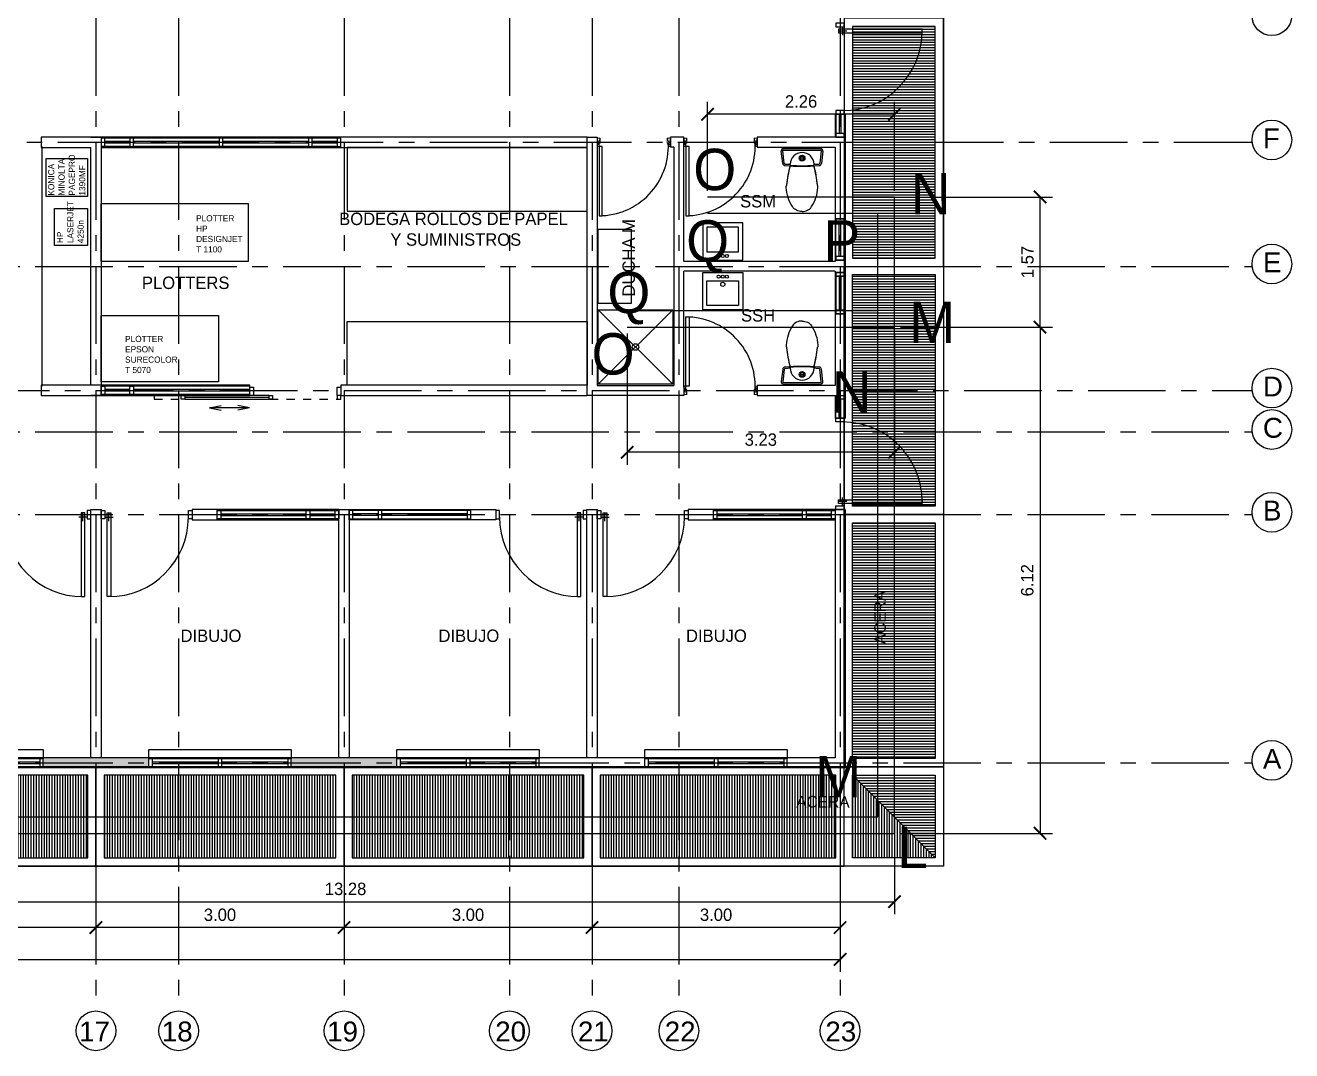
# Model space of a CAD drawing. Header units: millimetres. Extents: x 1.9 to 53.6, y -0.4 to 20.7.
# Drawn here: x 38.3 to 53.61, y 1.73 to 14.12 of the extents above; entities that cross this region are included whole.
import ezdxf

# ---------------------------------------------------------------- set-up
doc = ezdxf.new("R2010")
doc.units = ezdxf.units.MM
doc.header["$MEASUREMENT"] = 0
doc.header["$PDMODE"] = 3
doc.linetypes.add('CENTER', pattern=[2, 1.25, -0.25, 0.25, -0.25])
doc.linetypes.add('DASHED2', pattern=[0.375, 0.25, -0.125])
for name, color, linetype in [('A-COTAS', 252, 'Continuous'), ('A-EJES', 252, 'CENTER'), ('A-PLANTAS', 252, 'Continuous'), ('A-TEXTO', 252, 'Continuous')]:
    doc.layers.add(name, color=color, linetype=linetype)
doc.styles.add('EJES-ARQ$0$PL-EJES$0$R2', font='arial.ttf', dxfattribs={"height": 0.3})
doc.styles.add('T2-E75', font='GOTHIC.TTF', dxfattribs={"height": 0.15})
doc.styles.add('T8-E500', font='GOTHIC.TTF', dxfattribs={"height": 4})
doc.dimstyles.new('E75', dxfattribs={"dimtxt": 0.15, "dimasz": 0.15, "dimexe": 0.15, "dimexo": 0.075, "dimgap": 0.075, "dimtad": 1, "dimzin": 0, "dimdsep": 46, "dimtxsty": 'T2-E75', "dimblk": 'ARCHTICK', "dimcen": 0.15, "dimclrd": 252, "dimclre": 252, "dimclrt": 252, "dimadec": 0, "dimazin": 0, "dimtfac": 1, "dimtofl": 0, "dimtmove": 1, "dimatfit": 3, "dimfxl": 1, "dimtolj": 1, "dimtzin": 0, "dimarcsym": 0})
pattern_1 = [(0, (-3855.283, -1919.9595), (0, 6.985), [5.08, -1.905]), (90, (-3855.283, -1919.9595), (-6.985, 4e-16), [5.08, -1.905])]
pattern_2 = [(180, (-3979.054977, -1923.915953), (0, -0.03175), [])]

# ---------------------------------------------------------------- blocks, each defined once
blk = doc.blocks.new('_ArchTick')
at = {"color": 0, "linetype": 'ByBlock', "const_width": 0.15}
blk.add_lwpolyline([(-0.5, -0.5), (0.5, 0.5)], dxfattribs=at)
blk = doc.blocks.new('*D26')
at = {"layer": 'A-COTAS', "color": 252, "lineweight": -2, "transparency": 16777216}
for p, q in [((6.151, 3.055), (6.151, 2.679)), ((48.151, 3.055), (48.151, 2.679)), ((6.151, 2.829), (48.151, 2.829))]:
    blk.add_line(p, q, dxfattribs=at)
at = {"layer": 'Defpoints', "color": 0, "transparency": 16777216}
for p in [(6.151, 3.13), (48.151, 3.13), (48.151, 2.829)]:
    blk.add_point(p, dxfattribs=at)
at = {"layer": 'A-COTAS', "color": 252, "lineweight": -2, "transparency": 16777216, "xscale": 0.15, "yscale": 0.15, "zscale": 0.15, "rotation": 180}
blk.add_blockref('_ArchTick', (6.151, 2.829), dxfattribs=at)
at = {"layer": 'A-COTAS', "color": 252, "lineweight": -2, "transparency": 16777216, "xscale": 0.15, "yscale": 0.15, "zscale": 0.15}
blk.add_blockref('_ArchTick', (48.151, 2.829), dxfattribs=at)
at = {"layer": 'A-COTAS', "color": 252, "transparency": 16777216, "insert": (27.151, 2.982), "char_height": 0.15, "attachment_point": 5, "style": 'T2-E75'}
blk.add_mtext('\\A1;42.00', dxfattribs=at)
blk = doc.blocks.new('*D27')
at = {"layer": 'A-COTAS', "color": 252, "lineweight": -2, "transparency": 16777216}
for p, q in [((45.151, 5.081), (45.151, 3.064)), ((48.151, 5.081), (48.151, 3.064)), ((48.151, 3.214), (45.151, 3.214))]:
    blk.add_line(p, q, dxfattribs=at)
at = {"layer": 'Defpoints', "color": 0, "transparency": 16777216}
for p in [(45.151, 5.156), (48.151, 5.156), (45.151, 3.214)]:
    blk.add_point(p, dxfattribs=at)
at = {"layer": 'A-COTAS', "color": 252, "lineweight": -2, "transparency": 16777216, "xscale": 0.15, "yscale": 0.15, "zscale": 0.15, "rotation": 180}
blk.add_blockref('_ArchTick', (45.151, 3.214), dxfattribs=at)
at = {"layer": 'A-COTAS', "color": 252, "lineweight": -2, "transparency": 16777216, "xscale": 0.15, "yscale": 0.15, "zscale": 0.15}
blk.add_blockref('_ArchTick', (48.151, 3.214), dxfattribs=at)
at = {"layer": 'A-COTAS', "color": 252, "transparency": 16777216, "insert": (46.651, 3.368), "char_height": 0.15, "attachment_point": 5, "style": 'T2-E75'}
blk.add_mtext('\\A1;3.00', dxfattribs=at)
blk = doc.blocks.new('*D28')
at = {"layer": 'A-COTAS', "color": 252, "lineweight": -2, "transparency": 16777216}
for p, q in [((39.151, 5.081), (39.151, 3.064)), ((42.151, 5.081), (42.151, 3.064)), ((42.151, 3.214), (39.151, 3.214))]:
    blk.add_line(p, q, dxfattribs=at)
at = {"layer": 'Defpoints', "color": 0, "transparency": 16777216}
for p in [(39.151, 5.156), (42.151, 5.156), (39.151, 3.214)]:
    blk.add_point(p, dxfattribs=at)
at = {"layer": 'A-COTAS', "color": 252, "lineweight": -2, "transparency": 16777216, "xscale": 0.15, "yscale": 0.15, "zscale": 0.15, "rotation": 180}
blk.add_blockref('_ArchTick', (39.151, 3.214), dxfattribs=at)
at = {"layer": 'A-COTAS', "color": 252, "lineweight": -2, "transparency": 16777216, "xscale": 0.15, "yscale": 0.15, "zscale": 0.15}
blk.add_blockref('_ArchTick', (42.151, 3.214), dxfattribs=at)
at = {"layer": 'A-COTAS', "color": 252, "transparency": 16777216, "insert": (40.651, 3.368), "char_height": 0.15, "attachment_point": 5, "style": 'T2-E75'}
blk.add_mtext('\\A1;3.00', dxfattribs=at)
blk = doc.blocks.new('*D29')
at = {"layer": 'A-COTAS', "color": 252, "lineweight": -2, "transparency": 16777216}
for p, q in [((42.151, 5.081), (42.151, 3.064)), ((45.151, 5.081), (45.151, 3.064)), ((45.151, 3.214), (42.151, 3.214))]:
    blk.add_line(p, q, dxfattribs=at)
at = {"layer": 'Defpoints', "color": 0, "transparency": 16777216}
for p in [(42.151, 5.156), (45.151, 5.156), (42.151, 3.214)]:
    blk.add_point(p, dxfattribs=at)
at = {"layer": 'A-COTAS', "color": 252, "lineweight": -2, "transparency": 16777216, "xscale": 0.15, "yscale": 0.15, "zscale": 0.15, "rotation": 180}
blk.add_blockref('_ArchTick', (42.151, 3.214), dxfattribs=at)
at = {"layer": 'A-COTAS', "color": 252, "lineweight": -2, "transparency": 16777216, "xscale": 0.15, "yscale": 0.15, "zscale": 0.15}
blk.add_blockref('_ArchTick', (45.151, 3.214), dxfattribs=at)
at = {"layer": 'A-COTAS', "color": 252, "transparency": 16777216, "insert": (43.651, 3.368), "char_height": 0.15, "attachment_point": 5, "style": 'T2-E75'}
blk.add_mtext('\\A1;3.00', dxfattribs=at)
blk = doc.blocks.new('A$C12CA0C20')
at = {"layer": 'A-PLANTAS'}
h = blk.add_hatch(dxfattribs=at)
h.set_pattern_fill('ANSI31', color=256, scale=0.01, angle=135)
h.set_pattern_definition(pattern_2)
h.paths.add_polyline_path([(43.4, 7.35), (44.4, 7.35), (44.4, 10.15), (43.4, 10.15)])
h.paths.add_polyline_path([(43.4, 4.35), (44.4, 4.35), (44.4, 7.15), (43.4, 7.15)])
h.paths.add_polyline_path([(44.4, 4.15), (43.4, 4.15), (43.4, 1.3), (44.4, 1.3)])
h = blk.add_hatch(dxfattribs=at)
h.set_pattern_fill('ANSI31', color=256, scale=0.01, angle=45)
h.set_pattern_definition([(90, (-3979.054977, -1923.915953), (-0.03175, 0), [])])
h.paths.add_polyline_path([(25.15, 0.1), (25.15, 1.1), (22.35, 1.1), (22.35, 0.1)])
h.paths.add_polyline_path([(28.15, 0.1), (28.15, 1.1), (25.35, 1.1), (25.35, 0.1)])
h.paths.add_polyline_path([(31.15, 0.1), (31.15, 1.1), (28.35, 1.1), (28.35, 0.1)])
h.paths.add_polyline_path([(31.35, 1.1), (31.35, 0.1), (34.15, 0.1), (34.15, 1.1)])
h.paths.add_polyline_path([(34.35, 1.1), (34.35, 0.1), (37.15, 0.1), (37.15, 1.1)])
h.paths.add_polyline_path([(37.35, 1.1), (37.35, 0.1), (40.15, 0.1), (40.15, 1.1)])
h.paths.add_polyline_path([(40.35, 1.1), (40.35, 0.1), (43.2, 0.1), (43.2, 1.1)])
h.paths.add_polyline_path([(43.4, 1.1), (43.4, 0.1), (44.4, 0.1)])
h = blk.add_hatch(dxfattribs=at)
h.set_pattern_fill('ANSI31', color=256, scale=0.01, angle=135)
h.set_pattern_definition(pattern_2)
h.paths.add_polyline_path([(44.4, 1.1), (43.4, 1.1), (44.4, 0.1)])
for points in [[(0, 0), (0, 14.5), (44.5, 14.5), (44.5, 0), (0, 0)], [(43.4, 1.1), (44.4, 0.1)]]:
    blk.add_lwpolyline(points, dxfattribs=at)
for points in [[(1.2, 1.2), (1.2, 13.3), (43.3, 13.3), (43.3, 1.2)], [(43.3, 7.25), (44.5, 7.25), (44.5, 10.25), (43.3, 10.25)], [(43.4, 7.35), (44.4, 7.35), (44.4, 10.15), (43.4, 10.15)], [(43.3, 7.25), (44.5, 7.25), (44.5, 4.25), (43.3, 4.25)], [(43.4, 7.15), (44.4, 7.15), (44.4, 4.35), (43.4, 4.35)], [(43.3, 4.25), (44.5, 4.25), (44.5, 1.2), (43.3, 1.2)], [(43.4, 4.15), (44.4, 4.15), (44.4, 1.3), (43.4, 1.3)], [(31.25, 0), (34.25, 0), (34.25, 1.2), (31.25, 1.2)], [(31.35, 0.1), (34.15, 0.1), (34.15, 1.1), (31.35, 1.1)], [(34.25, 0), (37.25, 0), (37.25, 1.2), (34.25, 1.2)], [(34.35, 0.1), (37.15, 0.1), (37.15, 1.1), (34.35, 1.1)], [(37.25, 0), (40.25, 0), (40.25, 1.2), (37.25, 1.2)], [(37.35, 0.1), (40.15, 0.1), (40.15, 1.1), (37.35, 1.1)], [(40.25, 0), (43.3, 0), (43.3, 1.2), (40.25, 1.2)], [(40.35, 0.1), (43.2, 0.1), (43.2, 1.1), (40.35, 1.1)], [(43.3, 1.2), (44.5, 1.2), (44.5, 0), (43.3, 0)], [(43.4, 1.1), (44.4, 1.1), (44.4, 0.1), (43.4, 0.1)]]:
    blk.add_lwpolyline(points, close=True, dxfattribs=at)
blk = doc.blocks.new('A$C25FA49E9')
at = {"layer": 'A-PLANTAS'}
for p, q in [((2.27, 0), (0.59, 0)), ((2.27, 0.1), (0.63, 0.1))]:
    blk.add_line(p, q, dxfattribs=at)
for points in [[(0.63, 0.1), (0.59, 0.1), (0.59, 0), (0.63, 0), (0.63, 0.1)], [(1.425, 0.06), (0.63, 0.06)], [(1.425, 0.04), (0.63, 0.04)], [(1.43, 0.1), (1.47, 0.1), (1.47, 0), (1.43, 0), (1.43, 0.1)], [(2.27, 0.06), (1.475, 0.06)], [(2.27, 0.04), (1.475, 0.04)], [(2.27, 0.1), (2.31, 0.1), (2.31, 0), (2.27, 0), (2.27, 0.1)]]:
    blk.add_lwpolyline(points, dxfattribs=at)
blk = doc.blocks.new('A$C1F69553A')
at = {"lineweight": 0}
for p, q in [((0, 0), (0.038, 0.1)), ((0, 0.1), (0.025, 0))]:
    blk.add_line(p, q, dxfattribs=at)
blk.add_lwpolyline([(0.025, 0), (0.025, 0.038), (0.038, 0.038), (0.038, 0.1), (0, 0.1), (0, 0)], close=True, dxfattribs=at)
blk = doc.blocks.new('A$C684121B6')
at = {"layer": 'A-PLANTAS'}
for points in [[(0.013, 0), (0.057, 0), (0.057, 0.1), (0.013, 0.1)], [(0.362, 0), (0.406, 0), (0.406, 0.1), (0.362, 0.1)], [(1.439, 0), (1.483, 0), (1.483, 0.1), (1.439, 0.1)]]:
    blk.add_lwpolyline(points, close=True, dxfattribs=at)
for points in [[(0.362, 0.1), (0.057, 0.1)], [(0.362, 0.06), (0.057, 0.06)], [(0.362, 0.04), (0.057, 0.04)], [(1.439, 0.1), (0.406, 0.1)], [(1.439, 0.06), (0.406, 0.06)], [(1.439, 0.04), (0.406, 0.04)], [(0.057, 0), (0.362, 0)], [(0.406, 0), (1.439, 0)]]:
    blk.add_lwpolyline(points, dxfattribs=at)
blk = doc.blocks.new('A$C037570ED')
at = {"layer": 'A-PLANTAS'}
for points in [[(0, 0), (0.044, 0), (0.044, 0.1), (0, 0.1)], [(0.349, 0), (0.393, 0), (0.393, 0.1), (0.349, 0.1)], [(1.429, 0), (1.473, 0), (1.473, 0.1), (1.429, 0.1)]]:
    blk.add_lwpolyline(points, close=True, dxfattribs=at)
for points in [[(0.349, 0.1), (0.044, 0.1)], [(0.349, 0.06), (0.044, 0.06)], [(0.349, 0.04), (0.044, 0.04)], [(1.429, 0.1), (0.393, 0.1)], [(1.429, 0.06), (0.393, 0.06)], [(1.429, 0.04), (0.393, 0.04)], [(0.044, 0), (0.349, 0)], [(0.393, 0), (1.429, 0)]]:
    blk.add_lwpolyline(points, dxfattribs=at)
blk = doc.blocks.new('*D43')
at = {"layer": 'A-COTAS', "color": 252, "lineweight": -2, "transparency": 16777216}
for p, q in [((36.151, 5.081), (36.151, 3.064)), ((39.151, 5.081), (39.151, 3.064)), ((39.151, 3.214), (36.151, 3.214))]:
    blk.add_line(p, q, dxfattribs=at)
at = {"layer": 'Defpoints', "color": 0, "transparency": 16777216}
for p in [(36.151, 5.156), (39.151, 5.156), (36.151, 3.214)]:
    blk.add_point(p, dxfattribs=at)
at = {"layer": 'A-COTAS', "color": 252, "lineweight": -2, "transparency": 16777216, "xscale": 0.15, "yscale": 0.15, "zscale": 0.15, "rotation": 180}
blk.add_blockref('_ArchTick', (36.151, 3.214), dxfattribs=at)
at = {"layer": 'A-COTAS', "color": 252, "lineweight": -2, "transparency": 16777216, "xscale": 0.15, "yscale": 0.15, "zscale": 0.15}
blk.add_blockref('_ArchTick', (39.151, 3.214), dxfattribs=at)
at = {"layer": 'A-COTAS', "color": 252, "transparency": 16777216, "insert": (37.651, 3.368), "char_height": 0.15, "attachment_point": 5, "style": 'T2-E75'}
blk.add_mtext('\\A1;3.00', dxfattribs=at)
blk = doc.blocks.new('*D62')
at = {"layer": 'A-COTAS', "color": 252, "lineweight": -2, "transparency": 16777216}
for p, q in [((35.533, 4.278), (35.533, 3.377)), ((48.808, 4.278), (48.808, 3.377)), ((35.533, 3.527), (48.808, 3.527))]:
    blk.add_line(p, q, dxfattribs=at)
at = {"layer": 'Defpoints', "color": 0, "transparency": 16777216}
for p in [(35.533, 4.353), (48.808, 4.353), (48.808, 3.527)]:
    blk.add_point(p, dxfattribs=at)
at = {"layer": 'A-COTAS', "color": 252, "lineweight": -2, "transparency": 16777216, "xscale": 0.15, "yscale": 0.15, "zscale": 0.15, "rotation": 180}
blk.add_blockref('_ArchTick', (35.533, 3.527), dxfattribs=at)
at = {"layer": 'A-COTAS', "color": 252, "lineweight": -2, "transparency": 16777216, "xscale": 0.15, "yscale": 0.15, "zscale": 0.15}
blk.add_blockref('_ArchTick', (48.808, 3.527), dxfattribs=at)
at = {"layer": 'A-COTAS', "color": 252, "transparency": 16777216, "insert": (42.17, 3.681), "char_height": 0.15, "attachment_point": 5, "style": 'T2-E75'}
blk.add_mtext('\\A1;13.28', dxfattribs=at)
blk = doc.blocks.new('*D63')
at = {"layer": 'A-COTAS', "color": 252, "lineweight": -2, "transparency": 16777216}
for p, q in [((48.883, 10.471), (50.719, 10.471)), ((50.569, 10.471), (50.569, 4.353)), ((48.883, 4.353), (50.719, 4.353))]:
    blk.add_line(p, q, dxfattribs=at)
at = {"layer": 'Defpoints', "color": 0, "transparency": 16777216}
for p in [(48.808, 10.471), (48.808, 4.353), (50.569, 4.353)]:
    blk.add_point(p, dxfattribs=at)
at = {"layer": 'A-COTAS', "color": 252, "lineweight": -2, "transparency": 16777216, "xscale": 0.15, "yscale": 0.15, "zscale": 0.15}
for p, rotation in [((50.569, 10.471), 90), ((50.569, 4.353), 270)]:
    blk.add_blockref('_ArchTick', p, dxfattribs=dict(at, rotation=rotation))
at = {"layer": 'A-COTAS', "color": 252, "transparency": 16777216, "insert": (50.415, 7.412), "char_height": 0.15, "attachment_point": 5, "rotation": 90, "style": 'T2-E75'}
blk.add_mtext('\\A1;6.12', dxfattribs=at)
blk = doc.blocks.new('*D64')
at = {"layer": 'A-COTAS', "color": 252, "lineweight": -2, "transparency": 16777216}
for p, q in [((45.575, 10.396), (45.575, 8.808)), ((48.808, 10.396), (48.808, 8.808)), ((48.808, 8.958), (45.575, 8.958))]:
    blk.add_line(p, q, dxfattribs=at)
at = {"layer": 'Defpoints', "color": 0, "transparency": 16777216}
for p in [(45.575, 10.471), (48.808, 10.471), (45.575, 8.958)]:
    blk.add_point(p, dxfattribs=at)
at = {"layer": 'A-COTAS', "color": 252, "lineweight": -2, "transparency": 16777216, "xscale": 0.15, "yscale": 0.15, "zscale": 0.15, "rotation": 180}
blk.add_blockref('_ArchTick', (45.575, 8.958), dxfattribs=at)
at = {"layer": 'A-COTAS', "color": 252, "lineweight": -2, "transparency": 16777216, "xscale": 0.15, "yscale": 0.15, "zscale": 0.15}
blk.add_blockref('_ArchTick', (48.808, 8.958), dxfattribs=at)
at = {"layer": 'A-COTAS', "color": 252, "transparency": 16777216, "insert": (47.192, 9.111), "char_height": 0.15, "attachment_point": 5, "style": 'T2-E75'}
blk.add_mtext('\\A1;3.23', dxfattribs=at)
blk = doc.blocks.new('*D65')
at = {"layer": 'A-COTAS', "color": 252, "lineweight": -2, "transparency": 16777216}
for p, q in [((48.883, 12.044), (50.719, 12.044)), ((50.569, 10.471), (50.569, 12.044)), ((48.883, 10.471), (50.719, 10.471))]:
    blk.add_line(p, q, dxfattribs=at)
at = {"layer": 'Defpoints', "color": 0, "transparency": 16777216}
for p in [(48.808, 12.044), (50.569, 12.044), (48.808, 10.471)]:
    blk.add_point(p, dxfattribs=at)
at = {"layer": 'A-COTAS', "color": 252, "lineweight": -2, "transparency": 16777216, "xscale": 0.15, "yscale": 0.15, "zscale": 0.15}
for p, rotation in [((50.569, 12.044), 90), ((50.569, 10.471), 270)]:
    blk.add_blockref('_ArchTick', p, dxfattribs=dict(at, rotation=rotation))
at = {"layer": 'A-COTAS', "color": 252, "transparency": 16777216, "insert": (50.417, 11.258), "char_height": 0.15, "attachment_point": 5, "rotation": 90, "style": 'T2-E75'}
blk.add_mtext('\\A1;1.57', dxfattribs=at)
blk = doc.blocks.new('*D66')
at = {"layer": 'A-COTAS', "color": 252, "lineweight": -2, "transparency": 16777216}
for p, q in [((46.549, 12.119), (46.549, 13.194)), ((48.808, 12.119), (48.808, 13.194)), ((48.808, 13.044), (46.549, 13.044))]:
    blk.add_line(p, q, dxfattribs=at)
at = {"layer": 'Defpoints', "color": 0, "transparency": 16777216}
for p in [(46.549, 13.044), (46.549, 12.044), (48.808, 12.044)]:
    blk.add_point(p, dxfattribs=at)
at = {"layer": 'A-COTAS', "color": 252, "lineweight": -2, "transparency": 16777216, "xscale": 0.15, "yscale": 0.15, "zscale": 0.15, "rotation": 180}
blk.add_blockref('_ArchTick', (46.549, 13.044), dxfattribs=at)
at = {"layer": 'A-COTAS', "color": 252, "lineweight": -2, "transparency": 16777216, "xscale": 0.15, "yscale": 0.15, "zscale": 0.15}
blk.add_blockref('_ArchTick', (48.808, 13.044), dxfattribs=at)
at = {"layer": 'A-COTAS', "color": 252, "transparency": 16777216, "insert": (47.679, 13.198), "char_height": 0.15, "attachment_point": 5, "style": 'T2-E75'}
blk.add_mtext('\\A1;2.26', dxfattribs=at)

msp = doc.modelspace()

# ---------------------------------------------------------------- hatches: boundary and pattern name
at = {"layer": 'A-PLANTAS'}
h = msp.add_hatch(dxfattribs=at)
h.set_pattern_fill('ANGLE', color=256)
h.set_pattern_definition(pattern_1)
h.paths.add_polyline_path([(48.211, 12.766), (47.149, 12.766), (47.149, 12.646), (48.091, 12.646), (48.091, 11.781), (48.211, 11.781)], flags=17)
h.paths.add_polyline_path([(48.211, 11.281), (48.091, 11.281), (48.091, 11.266), (46.261, 11.266), (46.261, 12.766), (46.099, 12.766), (46.099, 12.756), (46.099, 12.646), (46.141, 12.646), (46.141, 9.766), (45.211, 9.766), (45.211, 12.766), (45.091, 12.766), (45.091, 12.644), (45.091, 9.646), (45.211, 9.646), (46.261, 9.646), (46.261, 9.766), (46.261, 11.146), (48.091, 11.146), (48.091, 11.131), (48.211, 11.131)])
h.paths.add_polyline_path([(48.211, 10.631), (48.091, 10.631), (48.091, 9.766), (47.149, 9.766), (47.149, 9.646), (48.211, 9.646)])
h = msp.add_hatch(dxfattribs=at)
h.set_pattern_fill('ANGLE', color=256)
h.set_pattern_definition(pattern_1)
h.paths.add_polyline_path([(48.211, 8.269), (48.091, 8.269), (48.091, 5.266), (47.511, 5.266), (47.511, 5.146), (48.211, 5.146)])
h = msp.add_hatch(color=256, dxfattribs=at)
h.dxf.hatch_style = 1
h.paths.add_polyline_path([(39.791, 5.266), (38.511, 5.266), (38.511, 5.146), (39.791, 5.146)])
h.paths.add_polyline_path([(42.791, 5.266), (41.511, 5.266), (41.511, 5.146), (42.791, 5.146)])
h = msp.add_hatch(dxfattribs=at)
h.set_pattern_fill('ANGLE', color=256)
h.set_pattern_definition(pattern_1)
h.paths.add_polyline_path([(45.791, 5.266), (44.511, 5.266), (44.511, 5.146), (45.791, 5.146)])

# ---------------------------------------------------------------- linework, layer by layer
at = {"layer": 'A-COTAS', "color": 5}
for p, q in [((48.808, 12.044), (46.549, 12.044)), ((48.808, 4.353), (48.808, 12.044)), ((45.575, 10.471), (48.808, 10.471)), ((28.65, 4.353), (48.808, 4.353))]:
    msp.add_line(p, q, dxfattribs=at)
at = {"layer": 'A-COTAS', "color": 1}
for p, q in [((48.608, 11.844), (46.549, 11.844)), ((48.608, 4.553), (48.608, 11.844)), ((45.575, 10.671), (48.608, 10.671)), ((28.65, 4.553), (48.608, 4.553))]:
    msp.add_line(p, q, dxfattribs=at)
at = {"layer": 'A-EJES', "ltscale": 0.75}
for p, q in [((39.151, 20.206), (39.151, 2.206)), ((40.151, 20.206), (40.151, 2.206)), ((42.151, 20.206), (42.151, 2.206)), ((44.151, 20.206), (44.151, 2.206)), ((45.151, 20.206), (45.151, 2.206)), ((46.201, 20.206), (46.201, 2.206)), ((48.151, 20.206), (48.151, 2.206)), ((10.189, 12.706), (53.133, 12.706)), ((2.417, 11.206), (53.133, 11.206)), ((3.151, 9.706), (53.133, 9.706)), ((2.417, 9.206), (53.133, 9.206)), ((2.417, 8.206), (53.133, 8.206)), ((2.417, 5.206), (53.133, 5.206))]:
    msp.add_line(p, q, dxfattribs=at)
at = {"layer": 'A-EJES', "linetype": 'Continuous', "ltscale": 0.75}
for centre in [(53.373, 14.234), (53.373, 12.734), (53.373, 11.234), (53.373, 9.734), (53.373, 9.234), (53.373, 8.234), (53.373, 5.234), (39.151, 1.966), (40.151, 1.966), (40.151, 1.966), (42.151, 1.966), (42.151, 1.966), (44.151, 1.966), (45.151, 1.966), (46.201, 1.966), (48.151, 1.966)]:
    msp.add_circle(centre, 0.24, dxfattribs=at)
at = {"layer": 'A-PLANTAS', "linetype": 'Continuous'}
for p, q in [((48.181, 14.1), (48.181, 14)), ((48.231, 14.05), (48.131, 14.05)), ((40.524, 9.496), (40.667, 9.525)), ((41.009, 9.496), (40.524, 9.496)), ((40.524, 9.496), (40.667, 9.467)), ((41.009, 9.496), (40.865, 9.525)), ((41.009, 9.496), (40.865, 9.467)), ((48.231, 8.363), (48.131, 8.363)), ((48.181, 8.313), (48.181, 8.413)), ((39.044, 8.176), (38.944, 8.176)), ((38.994, 8.126), (38.994, 8.226)), ((39.257, 8.176), (39.357, 8.176)), ((39.307, 8.126), (39.307, 8.226)), ((45.044, 8.176), (44.944, 8.176)), ((44.994, 8.126), (44.994, 8.226)), ((45.257, 8.176), (45.357, 8.176)), ((45.307, 8.126), (45.307, 8.226))]:
    msp.add_line(p, q, dxfattribs=at)
at = {"layer": 'A-PLANTAS'}
for p, q in [((41.72, 12.756), (39.606, 12.756)), ((40.641, 12.716), (39.606, 12.716)), ((41.72, 12.716), (40.685, 12.716)), ((39.257, 12.656), (39.213, 12.656)), ((40.641, 12.696), (39.606, 12.696)), ((41.72, 12.656), (39.606, 12.656)), ((41.72, 12.696), (40.685, 12.696)), ((47.457, 12.45), (47.44, 12.599)), ((47.457, 12.45), (47.44, 12.599)), ((47.476, 12.452), (47.459, 12.601)), ((47.469, 12.631), (47.913, 12.631)), ((47.469, 12.612), (47.913, 12.612)), ((47.923, 12.601), (47.906, 12.452)), ((47.942, 12.599), (47.925, 12.45)), ((47.942, 12.599), (47.925, 12.45)), ((47.942, 12.599), (47.942, 12.599)), ((47.457, 12.45), (47.457, 12.45)), ((47.925, 12.45), (47.925, 12.45)), ((46.126, 10.681), (45.226, 9.781)), ((45.226, 10.681), (46.126, 9.781)), ((47.457, 9.963), (47.44, 9.814)), ((47.457, 9.963), (47.44, 9.814)), ((47.457, 9.963), (47.457, 9.963)), ((47.476, 9.961), (47.459, 9.812)), ((47.923, 9.812), (47.906, 9.961)), ((47.942, 9.814), (47.925, 9.963)), ((47.925, 9.963), (47.925, 9.963)), ((47.942, 9.814), (47.925, 9.963)), ((47.942, 9.814), (47.942, 9.814)), ((39.257, 9.756), (39.213, 9.756)), ((41.013, 9.756), (39.606, 9.756)), ((41.013, 9.716), (39.606, 9.716)), ((41.013, 9.696), (39.606, 9.696)), ((41.013, 9.656), (39.606, 9.656)), ((47.469, 9.801), (47.913, 9.801)), ((47.469, 9.781), (47.913, 9.781)), ((41.244, 9.622), (40.225, 9.622))]:
    msp.add_line(p, q, dxfattribs=at)
for points in [[(48.101, 14.144), (48.101, 14.1), (48.201, 14.1), (48.201, 14.144)], [(48.101, 13.088), (48.101, 13.044), (48.201, 13.044), (48.201, 13.088)], [(39.257, 12.756), (39.213, 12.756), (39.213, 12.656), (39.257, 12.656)], [(39.606, 12.756), (39.562, 12.756), (39.562, 12.656), (39.606, 12.656)], [(40.685, 12.756), (40.641, 12.756), (40.641, 12.656), (40.685, 12.656)], [(41.764, 12.756), (41.72, 12.756), (41.72, 12.656), (41.764, 12.656)], [(42.113, 12.756), (42.069, 12.756), (42.069, 12.656), (42.113, 12.656)], [(48.101, 12.81), (48.101, 12.766), (48.201, 12.766), (48.201, 12.81)], [(45.091, 11.874), (45.091, 12.644), (42.191, 12.644), (42.191, 11.874)], [(45.236, 12.656), (45.236, 11.818), (45.274, 11.818), (45.274, 12.656)], [(46.286, 12.656), (46.286, 11.818), (46.324, 11.818), (46.324, 12.656)], [(39.05, 12.51), (39.05, 12.05), (38.55, 12.05), (38.55, 12.51)], [(40.993, 11.266), (39.213, 11.266), (39.213, 11.966), (40.993, 11.966)], [(39.048, 11.906), (39.048, 11.456), (38.648, 11.456), (38.648, 11.906)], [(45.626, 11.656), (45.626, 10.756), (45.226, 10.756), (45.226, 11.656)], [(46.973, 11.281), (46.973, 11.731), (46.49, 11.731), (46.49, 11.281)], [(46.923, 11.381), (46.923, 11.681), (46.54, 11.681), (46.54, 11.381)], [(48.101, 11.737), (48.201, 11.737), (48.201, 11.781), (48.101, 11.781)], [(48.101, 11.281), (48.201, 11.281), (48.201, 11.325), (48.101, 11.325)], [(46.973, 11.131), (46.973, 10.681), (46.49, 10.681), (46.49, 11.131)], [(46.923, 11.031), (46.923, 10.731), (46.54, 10.731), (46.54, 11.031)], [(48.101, 11.087), (48.201, 11.087), (48.201, 11.131), (48.101, 11.131)], [(39.213, 9.812), (39.213, 10.612), (40.633, 10.612), (40.633, 9.812)], [(46.126, 10.681), (46.126, 9.781), (45.226, 9.781), (45.226, 10.681)], [(46.286, 9.756), (46.286, 10.594), (46.324, 10.594), (46.324, 9.756)], [(48.101, 10.631), (48.201, 10.631), (48.201, 10.675), (48.101, 10.675)], [(45.091, 10.539), (45.091, 9.769), (42.191, 9.769), (42.191, 10.539)], [(38.488, 9.644), (41.013, 9.644), (41.013, 9.769), (38.488, 9.769)], [(39.257, 9.656), (39.213, 9.656), (39.213, 9.756), (39.257, 9.756)], [(39.606, 9.656), (39.562, 9.656), (39.562, 9.756), (39.606, 9.756)], [(41.057, 9.644), (41.013, 9.644), (41.013, 9.744), (41.057, 9.744)], [(41.057, 9.644), (41.013, 9.644), (41.013, 9.744), (41.057, 9.744)], [(42.113, 9.644), (42.069, 9.644), (42.069, 9.744), (42.113, 9.744)], [(42.113, 9.644), (45.091, 9.644), (45.091, 9.769), (42.113, 9.769)], [(41.244, 9.644), (40.225, 9.644), (40.225, 9.6), (41.244, 9.6)], [(42.113, 9.6), (42.113, 9.644), (42.069, 9.644), (42.069, 9.6)], [(48.101, 9.602), (48.101, 9.646), (48.201, 9.646), (48.201, 9.602)], [(48.101, 9.325), (48.101, 9.369), (48.201, 9.369), (48.201, 9.325)], [(40.313, 8.144), (42.088, 8.144), (42.088, 8.269), (40.313, 8.269)], [(43.988, 8.144), (42.213, 8.144), (42.213, 8.269), (43.988, 8.269)]]:
    msp.add_lwpolyline(points, close=True, dxfattribs=at)
at = {"layer": 'A-PLANTAS', "linetype": 'Continuous'}
for points in [[(49.143, 14.072), (48.131, 14.072), (48.131, 14.028), (49.143, 14.028)], [(40.181, 9.644), (40.225, 9.644), (40.225, 9.6), (40.181, 9.6)], [(41.244, 9.644), (41.288, 9.644), (41.288, 9.6), (41.244, 9.6)], [(48.101, 8.269), (48.101, 8.313), (48.201, 8.313), (48.201, 8.269)], [(49.143, 8.341), (48.131, 8.341), (48.131, 8.385), (49.143, 8.385)], [(39.016, 7.214), (39.016, 8.226), (38.972, 8.226), (38.972, 7.214)], [(39.088, 8.256), (39.044, 8.256), (39.044, 8.156), (39.088, 8.156)], [(39.213, 8.256), (39.257, 8.256), (39.257, 8.156), (39.213, 8.156)], [(39.285, 7.214), (39.285, 8.226), (39.329, 8.226), (39.329, 7.214)], [(40.269, 8.256), (40.313, 8.256), (40.313, 8.156), (40.269, 8.156)], [(44.032, 8.256), (43.988, 8.256), (43.988, 8.156), (44.032, 8.156)], [(45.016, 7.214), (45.016, 8.226), (44.972, 8.226), (44.972, 7.214)], [(45.088, 8.256), (45.044, 8.256), (45.044, 8.156), (45.088, 8.156)], [(45.213, 8.256), (45.257, 8.256), (45.257, 8.156), (45.213, 8.156)], [(45.285, 7.214), (45.285, 8.226), (45.329, 8.226), (45.329, 7.214)], [(46.269, 8.256), (46.313, 8.256), (46.313, 8.156), (46.269, 8.156)]]:
    msp.add_lwpolyline(points, close=True, dxfattribs=at)
at = {"layer": 'A-PLANTAS'}
for points in [[(48.091, 13.044), (48.091, 12.766)], [(48.091, 13.044), (48.211, 13.044)], [(48.101, 13.044), (48.101, 12.81)], [(48.101, 13.044), (48.201, 13.044)], [(48.141, 13.044), (48.141, 12.81)], [(48.161, 13.044), (48.161, 12.81)], [(48.201, 13.044), (48.201, 12.81)], [(48.211, 13.044), (48.211, 9.369)], [(39.213, 12.644), (45.091, 12.644), (45.091, 12.769), (38.488, 12.769), (38.488, 12.644), (39.088, 12.644)], [(39.088, 12.769), (39.213, 12.769), (39.213, 9.644), (39.088, 9.644)], [(39.562, 12.756), (39.257, 12.756)], [(39.562, 12.716), (39.257, 12.716)], [(42.069, 12.756), (41.764, 12.756)], [(42.069, 12.716), (41.764, 12.716)], [(42.113, 12.644), (42.113, 12.769)], [(45.211, 9.646), (45.211, 9.646), (45.091, 9.646), (45.091, 12.766), (45.211, 12.766), (45.211, 9.766)], [(46.099, 12.756), (46.099, 12.766)], [(46.261, 12.766), (46.099, 12.766)], [(46.099, 12.756), (46.099, 12.646)], [(46.261, 11.266), (46.261, 12.766), (46.141, 12.766)], [(46.261, 12.756), (46.261, 12.656)], [(48.211, 12.766), (47.149, 12.766), (47.149, 12.646), (48.091, 12.646)], [(47.149, 12.756), (47.149, 12.656)], [(47.149, 12.756), (47.149, 12.656)], [(38.501, 9.756), (38.501, 12.656)], [(39.088, 9.769), (39.088, 12.644)], [(39.562, 12.696), (39.257, 12.696)], [(39.562, 12.656), (39.257, 12.656)], [(42.069, 12.696), (41.764, 12.696)], [(42.069, 12.656), (41.764, 12.656)], [(46.141, 12.646), (46.099, 12.646)], [(46.141, 12.646), (46.141, 9.766)], [(48.091, 12.646), (48.091, 11.266)], [(48.091, 11.781), (48.211, 11.781)], [(48.101, 11.781), (48.101, 11.737)], [(48.201, 11.737), (48.101, 11.737)], [(48.101, 11.325), (48.101, 11.737)], [(48.141, 11.325), (48.141, 11.737)], [(48.161, 11.325), (48.161, 11.737)], [(48.201, 11.781), (48.201, 11.737)], [(48.201, 11.325), (48.201, 11.737)], [(48.091, 11.266), (46.261, 11.266)], [(48.091, 11.281), (48.211, 11.281)], [(48.201, 11.325), (48.101, 11.325)], [(48.101, 11.325), (48.101, 11.281)], [(48.201, 11.281), (48.101, 11.281)], [(48.201, 11.325), (48.201, 11.281)], [(46.261, 9.746), (46.261, 11.146)], [(48.091, 11.146), (46.261, 11.146)], [(48.091, 11.146), (48.091, 9.766)], [(48.091, 11.131), (48.211, 11.131)], [(48.101, 11.087), (48.101, 11.131)], [(48.201, 11.131), (48.101, 11.131)], [(48.201, 11.087), (48.101, 11.087)], [(48.101, 11.087), (48.101, 10.675)], [(48.141, 11.087), (48.141, 10.675)], [(48.161, 11.087), (48.161, 10.675)], [(48.201, 11.087), (48.201, 11.131)], [(48.201, 11.087), (48.201, 10.675)], [(48.091, 10.631), (48.211, 10.631)], [(48.201, 10.675), (48.101, 10.675)], [(48.101, 10.631), (48.101, 10.675)], [(48.201, 10.631), (48.101, 10.631)], [(48.201, 10.631), (48.201, 10.675)], [(39.562, 9.756), (39.257, 9.756)], [(39.562, 9.716), (39.257, 9.716)], [(39.562, 9.696), (39.257, 9.696)], [(39.562, 9.656), (39.257, 9.656)], [(46.261, 9.766), (46.261, 9.646), (45.211, 9.646)], [(45.211, 9.766), (46.141, 9.766)], [(48.091, 9.766), (47.149, 9.766), (47.149, 9.646), (48.211, 9.646)], [(48.091, 9.646), (48.091, 9.369)], [(48.101, 9.369), (48.101, 9.602)], [(48.141, 9.369), (48.141, 9.602)], [(48.161, 9.369), (48.161, 9.602)], [(48.201, 9.369), (48.201, 9.602)], [(48.211, 9.369), (48.091, 9.369)], [(48.091, 9.369), (48.211, 9.369)], [(48.101, 9.369), (48.201, 9.369)], [(48.211, 8.269), (48.211, 5.146), (31.313, 5.146)], [(48.091, 8.269), (48.091, 5.266), (36.211, 5.266)], [(39.088, 5.266), (39.088, 8.269), (39.213, 8.269), (39.213, 5.266)], [(40.618, 8.144), (40.618, 8.269)], [(42.088, 5.266), (42.088, 8.269), (42.213, 8.269), (42.213, 5.266)], [(43.683, 8.144), (43.683, 8.269)], [(45.088, 5.266), (45.088, 8.269), (45.213, 8.269), (45.213, 5.266)], [(48.091, 8.269), (46.313, 8.269), (46.313, 8.144), (48.091, 8.144)], [(46.618, 8.144), (46.618, 8.269)], [(48.211, 8.269), (48.091, 8.269)], [(48.091, 8.269), (48.211, 8.269)], [(36.791, 5.266), (36.791, 5.366), (38.511, 5.366), (38.511, 5.256)], [(39.791, 5.266), (39.791, 5.366), (41.511, 5.366), (41.511, 5.256)], [(42.791, 5.266), (42.791, 5.366), (44.511, 5.366), (44.511, 5.256)], [(45.791, 5.266), (45.791, 5.366), (47.511, 5.366), (47.511, 5.256)], [(38.511, 5.146), (38.511, 5.266)], [(39.791, 5.146), (39.791, 5.266)], [(41.511, 5.146), (41.511, 5.266)], [(42.791, 5.146), (42.791, 5.266)], [(44.511, 5.146), (44.511, 5.266)], [(45.791, 5.146), (45.791, 5.266)], [(47.511, 5.146), (47.511, 5.266)]]:
    msp.add_lwpolyline(points, dxfattribs=at)
for points in [[(47.545, 12.439, 0.05138), (47.545, 12.434, 0.041966), (47.546, 12.432, 0.057732), (47.547, 12.429, 0.150162), (47.551, 12.426, 0.052203), (47.553, 12.426, 0.042053), (47.555, 12.425)], [(47.826, 12.425, 0.04813), (47.829, 12.426, 0.05292), (47.831, 12.426, 0.132942), (47.834, 12.429, 0.054239), (47.835, 12.431, 0.045541), (47.836, 12.434, 0.053642), (47.836, 12.439, 0.006382), (47.836, 12.439)], [(47.691, 11.869, -0.267083), (47.574, 11.928, -0.133646), (47.5, 12.159, -0.037158), (47.501, 12.185)], [(47.691, 11.869, 0.267083), (47.807, 11.928, 0.133646), (47.881, 12.159, 0.037158), (47.88, 12.185)], [(47.691, 10.544, 0.267083), (47.574, 10.485, 0.133646), (47.5, 10.254, 0.037158), (47.501, 10.228)], [(47.691, 10.544, -0.267083), (47.807, 10.485, -0.133646), (47.881, 10.254, -0.037158), (47.88, 10.228)], [(47.545, 9.974, -0.05138), (47.545, 9.979, -0.041966), (47.546, 9.981, -0.057732), (47.547, 9.984, -0.150162), (47.551, 9.987, -0.052203), (47.553, 9.987, -0.042053), (47.555, 9.988)], [(47.826, 9.988, -0.04813), (47.829, 9.987, -0.05292), (47.831, 9.987, -0.132942), (47.834, 9.984, -0.054239), (47.835, 9.982, -0.045541), (47.836, 9.979, -0.053642), (47.836, 9.974, -0.006382), (47.836, 9.974)]]:
    msp.add_lwpolyline(points, format="xyb", dxfattribs=at)
at = {"layer": 'A-PLANTAS', "linetype": 'DASHED2', "ltscale": 0.3}
msp.add_lwpolyline([(39.855, 9.644), (39.855, 9.6), (42.069, 9.6)], dxfattribs=at)
at = {"layer": 'A-PLANTAS'}
for centre, radius in [((47.691, 12.514), 0.0343), ((47.691, 12.514), 0.025), ((46.682, 11.331), 0.018), ((46.732, 11.424), 0.025), ((46.732, 11.331), 0.018), ((46.782, 11.331), 0.018), ((46.682, 11.081), 0.018), ((46.732, 11.081), 0.018), ((46.782, 11.081), 0.018), ((46.732, 10.988), 0.025), ((45.676, 10.231), 0.04), ((47.691, 9.899), 0.0343), ((47.691, 9.899), 0.025)]:
    msp.add_circle(centre, radius, dxfattribs=at)
at = {"layer": 'A-PLANTAS', "linetype": 'Continuous'}
for centre, start, end in [((48.181, 14.05), 270, 0), ((48.181, 8.363), 0, 90), ((38.994, 8.176), 180, 270), ((39.307, 8.176), 270, 0), ((44.994, 8.176), 180, 270), ((45.307, 8.176), 270, 0)]:
    msp.add_arc(centre, 0.962, start, end, dxfattribs=at)
at = {"layer": 'A-PLANTAS'}
for centre, radius, start, end in [((45.236, 12.656), 0.838, 270, 2.599), ((46.286, 12.656), 0.838, 270, 2.599), ((47.469, 12.602), 0.0292, 90, 180), ((47.469, 12.602), 0.0292, 90, 186.4831), ((47.469, 12.602), 0.00999, 90, 186.4831), ((47.691, 12.436), 0.145, 1.1718, 178.8275), ((47.913, 12.602), 0.0292, 353.5169, 90), ((47.913, 12.602), 0.0292, 353.5169, 90), ((47.913, 12.602), 0.00999, 353.5169, 90), ((47.486, 12.453), 0.0292, 186.4831, 265.6595), ((47.486, 12.453), 0.0292, 186.4831, 265.6595), ((47.486, 12.453), 0.00999, 186.4831, 265.6595), ((47.691, 15.154), 2.738, 265.6595, 274.3405), ((47.691, 15.154), 2.738, 265.6595, 274.3405), ((47.691, 15.154), 2.719, 265.6595, 266.9329), ((49.044, 12.021), 1.55, 165.065, 173.9264), ((49.027, 12.024), 1.534, 165.0173, 173.7593), ((47.691, 15.154), 2.732, 267.1553, 272.844), ((47.691, 13.032), 0.616, 267.4645, 272.5309), ((47.691, 12.514), 0.0245, 164.0631, 17.7111), ((47.691, 12.514), 0.0245, 20.0397, 162.3659), ((47.689, 12.58), 0.0625, 249.4298, 292.9758), ((47.69, 12.579), 0.0625, 248.8538, 292.9204), ((46.356, 12.024), 1.532, 6.2437, 14.9913), ((46.337, 12.021), 1.55, 6.0736, 14.9345), ((47.691, 15.154), 2.719, 273.0664, 274.3405), ((47.896, 12.453), 0.00999, 274.3405, 353.5169), ((47.896, 12.453), 0.0292, 274.3405, 353.5169), ((47.896, 12.453), 0.0292, 274.3405, 353.5169), ((46.286, 9.756), 0.838, 357.401, 90), ((49.044, 10.392), 1.55, 186.0736, 194.935), ((49.027, 10.389), 1.534, 186.2407, 194.9827), ((46.337, 10.392), 1.55, 345.0655, 353.9264), ((46.356, 10.389), 1.532, 345.0087, 353.7563), ((47.486, 9.96), 0.0292, 94.3405, 173.5169), ((47.486, 9.96), 0.0292, 94.3405, 173.5169), ((47.486, 9.96), 0.00999, 94.3405, 173.5169), ((47.691, 7.259), 2.738, 85.6595, 94.3405), ((47.691, 7.259), 2.738, 85.6595, 94.3405), ((47.691, 7.259), 2.719, 93.0671, 94.3405), ((47.691, 9.977), 0.145, 181.1725, 358.8282), ((47.691, 7.259), 2.732, 87.156, 92.8447), ((47.691, 9.381), 0.616, 87.4691, 92.5355), ((47.691, 7.259), 2.719, 85.6595, 86.9336), ((47.896, 9.96), 0.00999, 6.4831, 85.6595), ((47.896, 9.96), 0.0292, 6.4831, 85.6595), ((47.896, 9.96), 0.0292, 6.4831, 85.6595), ((47.469, 9.811), 0.0292, 173.5169, 270), ((47.469, 9.811), 0.0292, 180, 270), ((47.469, 9.811), 0.00999, 173.5169, 270), ((47.691, 9.899), 0.0245, 342.2889, 195.9369), ((47.69, 9.834), 0.0625, 67.0796, 111.1462), ((47.689, 9.833), 0.0625, 67.0242, 110.5702), ((47.691, 9.899), 0.0245, 197.6341, 339.9603), ((47.913, 9.811), 0.0292, 270, 6.4831), ((47.913, 9.811), 0.0292, 270, 6.4831), ((47.913, 9.811), 0.00999, 270, 6.4831)]:
    msp.add_arc(centre, radius, start, end, dxfattribs=at)

# ---------------------------------------------------------------- block references
for name, p in [('A$C12CA0C20', (4.901, 3.956)), ('A$C1F69553A', (45.211, 12.656)), ('A$C1F69553A', (46.261, 12.656)), ('A$C684121B6', (42.201, 8.156))]:
    msp.add_blockref(name, p, dxfattribs=at)
at = {"layer": 'A-PLANTAS', "extrusion": (0, 0, -1), "zscale": -1}
for p in [(-46.099, 12.656), (-47.149, 12.656)]:
    msp.add_blockref('A$C1F69553A', p, dxfattribs=at)
at = {"layer": 'A-PLANTAS', "xscale": -1, "rotation": 180}
msp.add_blockref('A$C1F69553A', (46.261, 9.756), dxfattribs=at)
at = {"layer": 'A-PLANTAS', "extrusion": (0, 0, -1), "xscale": -1, "zscale": -1, "rotation": 180}
msp.add_blockref('A$C1F69553A', (-47.149, 9.756), dxfattribs=at)
at = {"layer": 'A-PLANTAS', "xscale": -1}
for name, p in [('A$C684121B6', (42.101, 8.156)), ('A$C037570ED', (48.091, 8.156))]:
    msp.add_blockref(name, p, dxfattribs=at)
at = {"layer": 'A-PLANTAS', "rotation": 180}
for p in [(39.101, 5.256), (42.101, 5.256), (45.101, 5.256), (48.101, 5.256)]:
    msp.add_blockref('A$C25FA49E9', p, dxfattribs=at)

# ---------------------------------------------------------------- texts
at = {"layer": 'A-COTAS', "color": 5, "char_height": 0.5, "attachment_point": 1, "style": 'T8-E500'}
for s, insert in [('O', (46.375, 12.627)), ('N', (49.005, 12.333)), ('Q', (45.336, 11.14)), ('M', (48.985, 10.78)), ('L', (48.841, 4.433))]:
    msp.add_mtext_dynamic_manual_height_columns(s, width=0.50415, gutter_width=20, heights=[0], dxfattribs=dict(at, insert=insert))
at = {"layer": 'A-COTAS', "color": 1, "char_height": 0.5, "attachment_point": 1, "style": 'T8-E500'}
for s, insert in [('Q', (46.289, 11.763)), ('P', (47.949, 11.763)), ('O', (45.145, 10.398)), ('N', (48.049, 9.938)), ('M', (47.849, 5.288))]:
    msp.add_mtext_dynamic_manual_height_columns(s, width=0.50415, gutter_width=20, heights=[0], dxfattribs=dict(at, insert=insert))
at = {"layer": 'A-EJES', "linetype": 'Continuous', "ltscale": 0.75, "style": 'EJES-ARQ$0$PL-EJES$0$R2'}
for s, p in [('F', (53.265, 12.634)), ('E', (53.265, 11.134)), ('D', (53.265, 9.634)), ('C', (53.265, 9.134)), ('B', (53.265, 8.134)), ('A', (53.265, 5.134)), ('17', (38.947, 1.838)), ('18', (39.947, 1.838)), ('19', (41.947, 1.838)), ('20', (43.98, 1.838)), ('21', (44.98, 1.838)), ('22', (46.03, 1.838)), ('23', (47.973, 1.838))]:
    msp.add_text(s, height=0.24, dxfattribs=at).set_placement(p)
at = {"layer": 'A-PLANTAS', "char_height": 0.075, "attachment_point": 1, "rotation": 90, "style": 'T2-E75'}
for s, insert in [('KONICA MINOLTA PAGEPRO 1390MF', (38.572, 12.061)), ('HP LASERJET 4250n', (38.678, 11.486))]:
    msp.add_mtext_dynamic_manual_height_columns(s, width=0.34268, gutter_width=0.75, heights=[0], dxfattribs=dict(at, insert=insert))
at = {"layer": 'A-PLANTAS', "char_height": 0.075, "attachment_point": 1, "style": 'T2-E75'}
for s, width, insert in [('PLOTTER\\PHP DESIGNJET T 1100', 0.51886, (40.362, 11.824)), ('PLOTTER\\PEPSON SURECOLOR T 5070', 0.62649, (39.503, 10.366))]:
    msp.add_mtext_dynamic_manual_height_columns(s, width=width, gutter_width=0.75, heights=[0], dxfattribs=dict(at, insert=insert))
at = {"layer": 'A-TEXTO', "attachment_point": 2, "style": 'T2-E75'}
for s, width, insert, char_height in [('SSM', 4.1391, (47.159, 12.068), 0.15), ('BODEGA ROLLOS DE PAPEL  Y SUMINISTROS', 2.77199, (43.475, 11.855), 0.15), ('PLOTTERS', 3.09994, (40.236, 11.082), 0.15), ('SSH', 4.1391, (47.159, 10.688), 0.15), ('DIBUJO', 4.1391, (40.542, 6.816), 0.15), ('DIBUJO', 4.1391, (43.661, 6.816), 0.15), ('DIBUJO', 4.1391, (46.655, 6.816), 0.15), ('ACERA', 4.1391, (47.943, 4.805), 0.14)]:
    msp.add_mtext_dynamic_manual_height_columns(s, width=width, gutter_width=0.75, heights=[0], dxfattribs=dict(at, insert=insert, char_height=char_height))
at = {"layer": 'A-TEXTO', "attachment_point": 2, "rotation": 90, "style": 'T2-E75'}
for s, insert, char_height in [('DUCHA M', (45.519, 11.309), 0.15), ('ACERA', (48.564, 6.962), 0.14)]:
    msp.add_mtext_dynamic_manual_height_columns(s, width=4.1391, gutter_width=0.75, heights=[0], dxfattribs=dict(at, insert=insert, char_height=char_height))

# ---------------------------------------------------------------- dimensions: what is measured, and where the dimension line sits
at = {"layer": 'A-COTAS', "color": 5}
for base, p1, p2, picture, middle in [((46.549, 13.044), (48.808, 12.044), (46.549, 12.044), '*D66', (47.679, 13.198)), ((45.575, 8.958), (48.808, 10.471), (45.575, 10.471), '*D64', (47.192, 9.111)), ((48.8083, 3.5268), (35.5326, 4.3533), (48.8083, 4.3533), '*D62', (42.1704, 3.6806))]:
    dim = msp.add_linear_dim(base=base, p1=p1, p2=p2, dimstyle='E75', dxfattribs=at)
    dim.commit()
    dim.dimension.update_dxf_attribs({"geometry": picture, "text_midpoint": middle})
for base, p2, picture, middle in [((50.569, 12.044), (48.808, 12.044), '*D65', (50.417, 11.258)), ((50.569, 4.353), (48.808, 4.353), '*D63', (50.415, 7.412))]:
    dim = msp.add_linear_dim(base=base, p1=(48.808, 10.471), p2=p2, angle=90, dimstyle='E75', dxfattribs=at)
    dim.commit()
    dim.dimension.update_dxf_attribs({"geometry": picture, "text_midpoint": middle})
at = {"layer": 'A-COTAS'}
for base, p1, p2, picture, middle in [((36.151, 3.214), (39.151, 5.156), (36.151, 5.156), '*D43', (37.651, 3.368)), ((39.151, 3.214), (42.151, 5.156), (39.151, 5.156), '*D28', (40.651, 3.368)), ((42.151, 3.214), (45.151, 5.156), (42.151, 5.156), '*D29', (43.651, 3.368)), ((45.151, 3.214), (48.151, 5.156), (45.151, 5.156), '*D27', (46.651, 3.368)), ((48.151, 2.829), (6.151, 3.13), (48.151, 3.13), '*D26', (27.151, 2.982))]:
    dim = msp.add_linear_dim(base=base, p1=p1, p2=p2, dimstyle='E75', dxfattribs=at)
    dim.commit()
    dim.dimension.update_dxf_attribs({"geometry": picture, "text_midpoint": middle})

doc.saveas('drawing.dxf')
